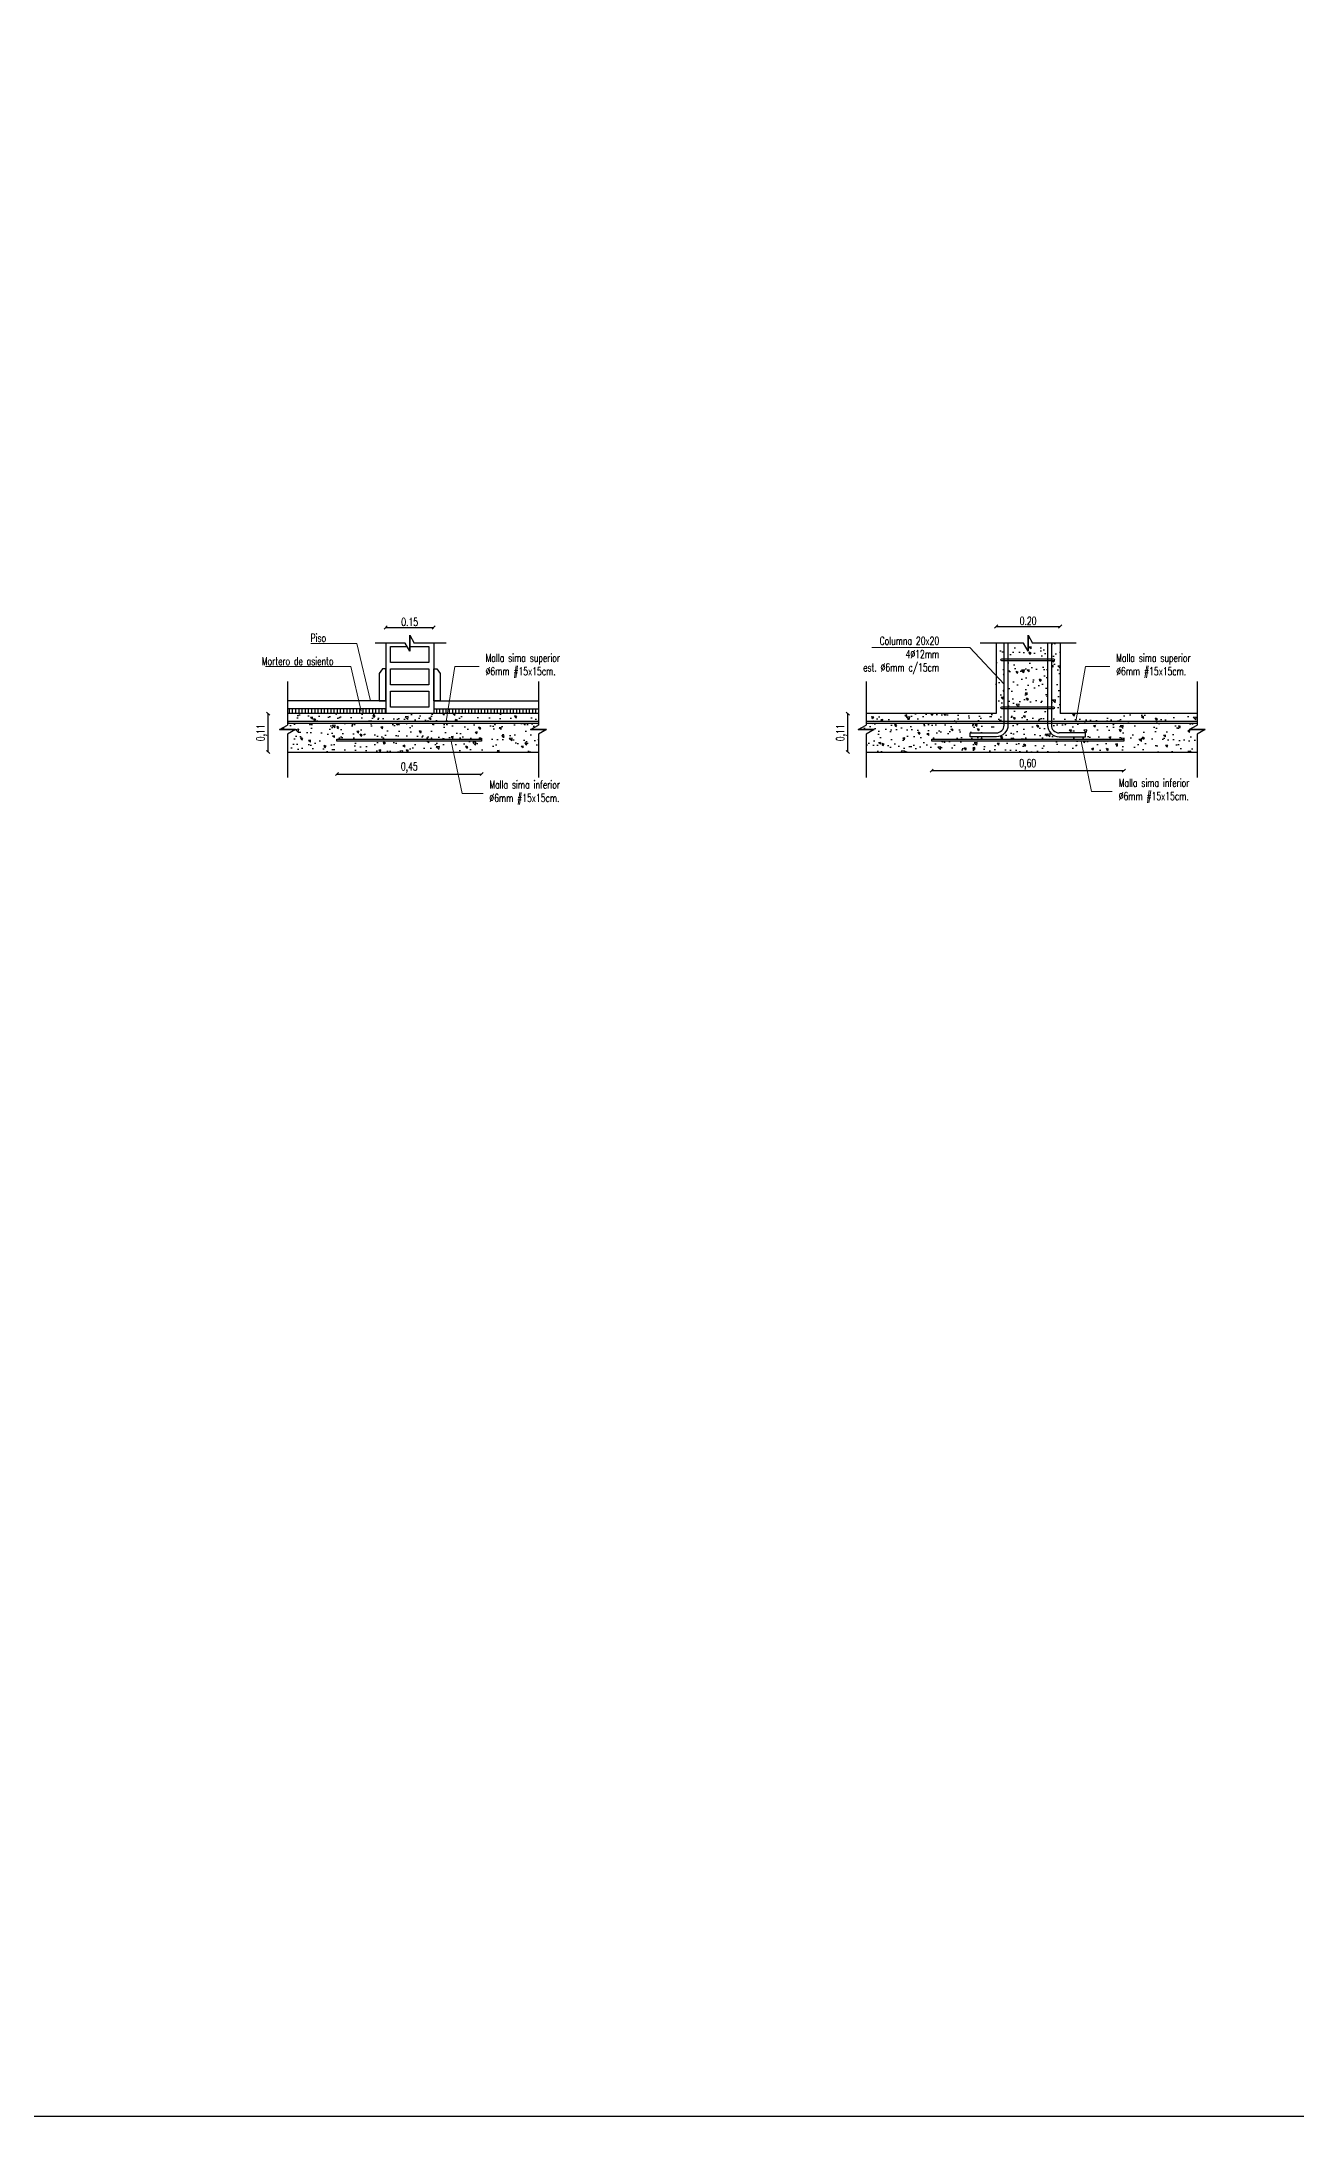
# Model space of a CAD drawing. Header units: millimetres. Extents: x 141 to 456, y -20 to 129.
# Drawn here: x 252.92 to 256.84, y 57.08 to 63.56 of the extents above; entities that cross this region are included whole.
import ezdxf
from ezdxf import colors
from ezdxf.entities.mleader import LeaderData, LeaderLine
from ezdxf.math import Vec2, Vec3

# ---------------------------------------------------------------- set-up
doc = ezdxf.new("R2010")
doc.units = ezdxf.units.MM
doc.header["$LTSCALE"] = 0.1
doc.header["$MEASUREMENT"] = 0
doc.header["$PDMODE"] = 3
doc.header["$PDSIZE"] = 0.1
doc.layers.get('DEFPOINTS').update_dxf_attribs({"color": 1})
doc.layers.add('00-COTAS', color=1, linetype='Continuous', lineweight=9)
doc.layers.add('referencias', color=1, linetype='Continuous', lineweight=5)
for name, color, linetype in [('00-muros-a', 2, 'Continuous'), ('armadura', 10, 'Continuous'), ('CORTE-3', 3, 'Continuous'), ('corte2', 2, 'Continuous'), ('corte5', 5, 'Continuous'), ('EJES', 6, 'Continuous'), ('LADRILLOS', 3, 'Continuous'), ('TRAMAS', 8, 'Continuous')]:
    doc.layers.add(name, color=color, linetype=linetype)
doc.styles.add('COTAS', font='ROMANS.shx', dxfattribs={"width": 0.7})
doc.dimstyles.new('COTA-20', dxfattribs={"dimscale": 1.75, "dimtxt": 0.015, "dimasz": 0.004, "dimexe": 0.08, "dimexo": 0.1, "dimgap": 0.005, "dimtad": 1, "dimzin": 0, "dimdsep": 46, "dimtxsty": 'COTAS', "dimblk": 'DOT', "dimcen": 0.1, "dimse1": 1, "dimse2": 1, "dimclrd": 256, "dimclre": 256, "dimclrt": 256, "dimadec": 0, "dimazin": 0, "dimtfac": 1, "dimtix": 1, "dimtmove": 2, "dimatfit": 3, "dimldrblk": 'DOT', "dimfxl": 0, "dimtolj": 1, "dimtzin": 0, "dimarcsym": 0})
pattern_1 = [(140, (23.751095, -76.51783), (0.006275213, 0.071726018), [0.0075, -0.0825]), (85, (23.751095, -76.51783), (-0.075219213, -0.013875133), [0.006, -0.066]), (190.451444, (23.75162, -76.51185), (-0.068943999, 0.057850885), [0.00637402, -0.070114211]), (136.1842, (23.731095, -76.51783), (0.016551928, 0.106724133), [0.01125, -0.12375]), (186.635635, (23.73247, -76.50893), (-0.09741186, 0.093466195), [0.009561034, -0.105171376]), (81.184164, (23.7311, -76.51783), (-0.09741186, 0.093466195), [0.009, -0.099]), (111, (23.736095, -76.50783), (0.040261889, 0.059690705), [0.0075, -0.0825]), (56, (23.736095, -76.50783), (-0.072515005, 0.024331533), [0.006, -0.066]), (161.451445, (23.73945, -76.50285), (-0.032253115, 0.084022238), [0.006374019, -0.070114211]), (127.5, (23.751095, -76.517828), (-0.0332893854, 0.0012159855), [0, -0.0652, 0, -0.067, 0, -0.06625]), (97.5, (23.751095, -76.517828), (-0.039441171, 0.0263069537), [0, -0.0382, 0, -0.0637, 0, -0.02525]), (57.5, (23.751095, -76.540128), (0.0022554872, 0.0533822436), [0, -0.025, 0, -0.078, 0, -0.1035]), (47.5, (23.751095, -76.55013), (-0.010010498, 0.058318617), [0, -0.0325, 0, -0.0518, 0, -0.0735])]
pattern_2 = [(140, (23.079936, -76.51783), (0.006275213, 0.071726018), [0.0075, -0.0825]), (85, (23.079936, -76.51783), (-0.075219213, -0.013875133), [0.006, -0.066]), (190.451444, (23.08046, -76.51185), (-0.068943999, 0.057850885), [0.00637402, -0.070114211]), (136.1842, (23.05994, -76.51783), (0.016551928, 0.106724133), [0.01125, -0.12375]), (186.635635, (23.06132, -76.50893), (-0.09741186, 0.093466195), [0.009561034, -0.105171376]), (81.184164, (23.05994, -76.51783), (-0.09741186, 0.093466195), [0.009, -0.099]), (111, (23.064936, -76.50783), (0.040261889, 0.059690705), [0.0075, -0.0825]), (56, (23.064936, -76.50783), (-0.072515005, 0.024331533), [0.006, -0.066]), (161.451445, (23.06829, -76.50285), (-0.032253115, 0.084022238), [0.006374019, -0.070114211]), (127.5, (23.079936, -76.517828), (-0.0332893854, 0.0012159855), [0, -0.0652, 0, -0.067, 0, -0.06625]), (97.5, (23.079936, -76.517828), (-0.039441171, 0.0263069537), [0, -0.0382, 0, -0.0637, 0, -0.02525]), (57.5, (23.079936, -76.540128), (0.0022554872, 0.0533822436), [0, -0.025, 0, -0.078, 0, -0.1035]), (47.5, (23.079936, -76.55013), (-0.010010498, 0.058318617), [0, -0.0325, 0, -0.0518, 0, -0.0735])]

# ---------------------------------------------------------------- blocks, each defined once
blk = doc.blocks.new('_Oblique')
at = {"color": 0, "linetype": 'ByBlock', "lineweight": -2}
blk.add_line((-0.5, -0.5), (0.5, 0.5), dxfattribs=at)
blk = doc.blocks.new('*D20')
at = {"layer": '00-COTAS', "lineweight": -2, "transparency": 16777216}
blk.add_line((253.8384, 61.2712), (254.2902, 61.2712), dxfattribs=at)
at = {"layer": 'DEFPOINTS', "color": 0, "transparency": 16777216}
for p in [(253.8384, 61.39), (254.2902, 61.39), (254.2902, 61.2712)]:
    blk.add_point(p, dxfattribs=at)
at = {"layer": '00-COTAS', "lineweight": -2, "transparency": 16777216, "xscale": 0.01, "yscale": 0.01, "zscale": 0.01, "rotation": 180}
blk.add_blockref('_Oblique', (253.8384, 61.2712), dxfattribs=at)
at = {"layer": '00-COTAS', "lineweight": -2, "transparency": 16777216, "xscale": 0.01, "yscale": 0.01, "zscale": 0.01}
blk.add_blockref('_Oblique', (254.2902, 61.2712), dxfattribs=at)
at = {"layer": '00-COTAS', "transparency": 16777216, "insert": (254.0643, 61.2911), "char_height": 0.025, "attachment_point": 5, "style": 'COTAS'}
blk.add_mtext('\\A1;0,45', dxfattribs=at)
blk = doc.blocks.new('_Dot')
at = {"color": 0, "linetype": 'ByBlock', "lineweight": -2}
blk.add_line((-0.5, 0), (-1, 0), dxfattribs=at)
at = {"color": 0, "linetype": 'ByBlock', "const_width": 0.5}
blk.add_lwpolyline([(-0.25, 0, 1), (0.25, 0, 1)], format="xyb", close=True, dxfattribs=at)
blk = doc.blocks.new('*D21')
at = {"layer": '00-COTAS', "lineweight": -2, "transparency": 16777216}
blk.add_line((255.6958, 61.2818), (256.2958, 61.2818), dxfattribs=at)
at = {"layer": 'DEFPOINTS', "color": 0, "transparency": 16777216}
for p in [(255.6958, 61.39), (256.2958, 61.39), (256.2958, 61.2818)]:
    blk.add_point(p, dxfattribs=at)
at = {"layer": '00-COTAS', "lineweight": -2, "transparency": 16777216, "xscale": 0.01, "yscale": 0.01, "zscale": 0.01, "rotation": 180}
blk.add_blockref('_Oblique', (255.6958, 61.2818), dxfattribs=at)
at = {"layer": '00-COTAS', "lineweight": -2, "transparency": 16777216, "xscale": 0.01, "yscale": 0.01, "zscale": 0.01}
blk.add_blockref('_Oblique', (256.2958, 61.2818), dxfattribs=at)
at = {"layer": '00-COTAS', "transparency": 16777216, "insert": (255.9958, 61.3017), "char_height": 0.025, "attachment_point": 5, "style": 'COTAS'}
blk.add_mtext('\\A1;0,60', dxfattribs=at)
blk = doc.blocks.new('*D22')
at = {"layer": '00-COTAS', "lineweight": -2, "transparency": 16777216}
blk.add_line((253.6234, 61.34), (253.6234, 61.46), dxfattribs=at)
at = {"layer": 'DEFPOINTS', "color": 0, "transparency": 16777216}
for p in [(253.6234, 61.46), (253.6904, 61.46), (253.6904, 61.34)]:
    blk.add_point(p, dxfattribs=at)
at = {"layer": '00-COTAS', "lineweight": -2, "transparency": 16777216, "xscale": 0.01, "yscale": 0.01, "zscale": 0.01}
for p, rotation in [((253.6234, 61.46), 90), ((253.6234, 61.34), 270)]:
    blk.add_blockref('_Oblique', p, dxfattribs=dict(at, rotation=rotation))
at = {"layer": '00-COTAS', "transparency": 16777216, "insert": (253.6035, 61.4), "char_height": 0.025, "attachment_point": 5, "rotation": 90, "style": 'COTAS'}
blk.add_mtext('\\A1;0,11', dxfattribs=at)
blk = doc.blocks.new('*D23')
at = {"layer": '00-COTAS', "lineweight": -2, "transparency": 16777216}
blk.add_line((255.4341, 61.34), (255.4341, 61.46), dxfattribs=at)
at = {"layer": 'DEFPOINTS', "color": 0, "transparency": 16777216}
for p in [(255.4341, 61.46), (255.5011, 61.46), (255.5011, 61.34)]:
    blk.add_point(p, dxfattribs=at)
at = {"layer": '00-COTAS', "lineweight": -2, "transparency": 16777216, "xscale": 0.01, "yscale": 0.01, "zscale": 0.01}
for p, rotation in [((255.4341, 61.46), 90), ((255.4341, 61.34), 270)]:
    blk.add_blockref('_Oblique', p, dxfattribs=dict(at, rotation=rotation))
at = {"layer": '00-COTAS', "transparency": 16777216, "insert": (255.4142, 61.4), "char_height": 0.025, "attachment_point": 5, "rotation": 90, "style": 'COTAS'}
blk.add_mtext('\\A1;0,11', dxfattribs=at)
blk = doc.blocks.new('*D25')
at = {"layer": '00-COTAS', "lineweight": -2, "transparency": 16777216}
blk.add_line((253.9905, 61.729), (254.1405, 61.729), dxfattribs=at)
at = {"layer": 'DEFPOINTS', "color": 0, "transparency": 16777216}
for p in [(254.1405, 61.729), (253.9905, 61.6797), (254.1405, 61.6797)]:
    blk.add_point(p, dxfattribs=at)
at = {"layer": '00-COTAS', "lineweight": -2, "transparency": 16777216, "xscale": 0.01, "yscale": 0.01, "zscale": 0.01, "rotation": 180}
blk.add_blockref('_Oblique', (253.9905, 61.729), dxfattribs=at)
at = {"layer": '00-COTAS', "lineweight": -2, "transparency": 16777216, "xscale": 0.01, "yscale": 0.01, "zscale": 0.01}
blk.add_blockref('_Oblique', (254.1405, 61.729), dxfattribs=at)
at = {"layer": '00-COTAS', "transparency": 16777216, "insert": (254.0655, 61.7465), "char_height": 0.025, "attachment_point": 5, "style": 'COTAS'}
blk.add_mtext('\\A1;0.15', dxfattribs=at)
blk = doc.blocks.new('*D26')
at = {"layer": '00-COTAS', "lineweight": -2, "transparency": 16777216}
blk.add_line((255.8969, 61.7324), (256.0969, 61.7324), dxfattribs=at)
at = {"layer": 'DEFPOINTS', "color": 0, "transparency": 16777216}
for p in [(256.0969, 61.7324), (255.8969, 61.6797), (256.0969, 61.6797)]:
    blk.add_point(p, dxfattribs=at)
at = {"layer": '00-COTAS', "lineweight": -2, "transparency": 16777216, "xscale": 0.01, "yscale": 0.01, "zscale": 0.01, "rotation": 180}
blk.add_blockref('_Oblique', (255.8969, 61.7324), dxfattribs=at)
at = {"layer": '00-COTAS', "lineweight": -2, "transparency": 16777216, "xscale": 0.01, "yscale": 0.01, "zscale": 0.01}
blk.add_blockref('_Oblique', (256.0969, 61.7324), dxfattribs=at)
at = {"layer": '00-COTAS', "transparency": 16777216, "insert": (255.9969, 61.7499), "char_height": 0.025, "attachment_point": 5, "style": 'COTAS'}
blk.add_mtext('\\A1;0.20', dxfattribs=at)
blk = doc.blocks.new('_None')

msp = doc.modelspace()

# ---------------------------------------------------------------- hatches: boundary and pattern name
at = {"layer": 'armadura'}
for points in [[(253.7512, 61.4257, 1), (253.7572, 61.4257, 1)], [(253.8906, 61.4258, 1), (253.8966, 61.4258, 1)], [(254.0289, 61.4259, 1), (254.0349, 61.4259, 1)], [(254.1789, 61.4259, 1), (254.1849, 61.4259, 1)], [(254.3289, 61.4259, 1), (254.3349, 61.4259, 1)], [(255.6827, 61.4257, 1), (255.6887, 61.4257, 1)], [(255.8221, 61.4258, 1), (255.8281, 61.4258, 1)], [(255.9603, 61.4259, 1), (255.9663, 61.4259, 1)], [(256.1103, 61.4259, 1), (256.1163, 61.4259, 1)], [(256.2603, 61.4259, 1), (256.2663, 61.4259, 1)], [(253.8429, 61.3832, 1), (253.8489, 61.3832, 1)], [(253.9805, 61.3832, 1), (253.9865, 61.3832, 1)], [(254.1307, 61.3832, 1), (254.1367, 61.3832, 1)], [(254.2807, 61.3832, 1), (254.2867, 61.3832, 1)], [(255.6989, 61.3832, 1), (255.7049, 61.3832, 1)], [(255.8489, 61.3832, 1), (255.8549, 61.3832, 1)], [(255.9865, 61.3832, 1), (255.9925, 61.3832, 1)], [(256.1367, 61.3832, 1), (256.1427, 61.3832, 1)], [(256.2867, 61.3832, 1), (256.2927, 61.3832, 1)]]:
    msp.add_hatch(color=256, dxfattribs=at).paths.add_polyline_path(points)
at = {"layer": 'corte2'}
h = msp.add_hatch(dxfattribs=at)
h.set_pattern_fill('_USER', color=256, scale=0.01, angle=90, style=0, pattern_type=0)
h.set_pattern_definition([(90, (23.079936, -76.517828), (-0.01, 6e-19), [])])
h.paths.add_polyline_path([(253.9416, 61.475), (253.6843, 61.475), (253.6843, 61.46), (253.9461, 61.46)])
h.paths.add_polyline_path([(253.9905, 61.475), (253.9416, 61.475), (253.9461, 61.46), (253.9905, 61.46)])
h.paths.add_polyline_path([(254.468, 61.475), (254.1405, 61.475), (254.1405, 61.46), (254.468, 61.46)])
at = {"layer": 'TRAMAS'}
h = msp.add_hatch(dxfattribs=at)
h.set_pattern_fill('AR-CONC', color=256, scale=0.01, angle=90, style=0)
h.set_pattern_definition(pattern_1)
h.paths.add_polyline_path([(256.0576, 61.6797), (256.011, 61.6797), (255.9969, 61.7047), (255.9969, 61.6547), (255.9828, 61.6797), (255.9339, 61.6797), (255.9339, 61.6308), (256.0576, 61.6308)])
h.paths.add_polyline_path([(256.0576, 61.6248), (255.9339, 61.6248), (255.9339, 61.4808), (256.0576, 61.4808)])
h.paths.add_polyline_path([(256.0576, 61.4748), (255.9339, 61.4748), (255.9339, 61.46), (256.0576, 61.46)])
h.paths.add_polyline_path([(256.0969, 61.6797), (256.0696, 61.6797), (256.0696, 61.6308), (256.0761, 61.6308, -1), (256.0761, 61.6248), (256.0696, 61.6248), (256.0696, 61.4808), (256.0761, 61.4808, -1), (256.0761, 61.4748), (256.0696, 61.4748), (256.0696, 61.46), (256.0969, 61.46)])
h.paths.add_polyline_path([(255.9219, 61.6248), (255.9153, 61.6248, -1), (255.9153, 61.6308), (255.9219, 61.6308), (255.9219, 61.6797), (255.8969, 61.6797), (255.8969, 61.46), (255.9219, 61.46), (255.9219, 61.4748), (255.9153, 61.4748, -1), (255.9153, 61.4808), (255.9219, 61.4808)])
h = msp.add_hatch(dxfattribs=at)
h.set_pattern_fill('AR-CONC', color=256, scale=0.01, angle=90, style=0)
h.set_pattern_definition(pattern_2)
h.paths.add_polyline_path([(254.468, 61.46), (253.6843, 61.46), (253.6843, 61.435), (254.468, 61.435)])
h = msp.add_hatch(dxfattribs=at)
h.set_pattern_fill('AR-CONC', color=256, scale=0.01, angle=90, style=0)
h.set_pattern_definition(pattern_1)
h.paths.add_polyline_path([(255.9219, 61.46), (255.4908, 61.46), (255.4908, 61.435), (255.9219, 61.435)])
h = msp.add_hatch(dxfattribs=at)
h.set_pattern_fill('AR-CONC', color=256, scale=0.01, angle=90, style=0)
h.set_pattern_definition(pattern_1)
h.paths.add_polyline_path([(256.0576, 61.46), (255.9339, 61.46), (255.9339, 61.435), (256.0576, 61.435)])
h = msp.add_hatch(dxfattribs=at)
h.set_pattern_fill('AR-CONC', color=256, scale=0.01, angle=90, style=0)
h.set_pattern_definition(pattern_1)
h.paths.add_polyline_path([(256.5245, 61.46), (256.0696, 61.46), (256.0696, 61.435), (256.5245, 61.435)])
h = msp.add_hatch(dxfattribs=at)
h.set_pattern_fill('AR-CONC', color=256, scale=0.01, angle=90, style=0)
h.set_pattern_definition(pattern_2)
h.paths.add_polyline_path([(254.468, 61.3959), (254.493, 61.41), (254.443, 61.41), (254.468, 61.424), (254.468, 61.429), (253.6843, 61.429), (253.6843, 61.424), (253.6593, 61.41), (253.7093, 61.41), (253.6843, 61.3959), (253.6843, 61.34), (254.468, 61.34)])
h.paths.add_polyline_path([(253.8384, 61.38), (254.2902, 61.38), (254.2902, 61.374), (253.8384, 61.374)], flags=16)
h = msp.add_hatch(dxfattribs=at)
h.set_pattern_fill('AR-CONC', color=256, scale=0.01, angle=90, style=0)
h.set_pattern_definition(pattern_1)
h.paths.add_polyline_path([(256.0576, 61.4239), (256.0576, 61.429), (255.9339, 61.429), (255.9339, 61.4239, -0.414214), (255.8979, 61.3879), (255.8155, 61.3879), (255.8155, 61.3999), (255.8979, 61.3999, 0.414214), (255.9219, 61.4239), (255.9219, 61.429), (255.4908, 61.429), (255.4908, 61.424), (255.4658, 61.41), (255.5158, 61.41), (255.4908, 61.3959), (255.4908, 61.34), (256.5245, 61.34), (256.5245, 61.3959), (256.5495, 61.41), (256.4995, 61.41), (256.5245, 61.424), (256.5245, 61.429), (256.0696, 61.429), (256.0696, 61.4239, 0.414214), (256.0936, 61.3999), (256.176, 61.3999), (256.176, 61.3879), (256.0936, 61.3879, -0.414214)])
h.paths.add_polyline_path([(256.2958, 61.38), (256.2958, 61.374), (255.6958, 61.374), (255.6958, 61.38)], flags=16)

# ---------------------------------------------------------------- linework, layer by layer
for p, q in [((254.0514, 61.6797), (253.9573, 61.6797)), ((254.0655, 61.6547), (254.0514, 61.6797)), ((254.0655, 61.7047), (254.0655, 61.6547)), ((254.0655, 61.6547), (254.0655, 61.7047)), ((254.0655, 61.7047), (254.0795, 61.6797)), ((254.1793, 61.6797), (254.0795, 61.6797)), ((255.9828, 61.6797), (255.8469, 61.6797)), ((255.9969, 61.6547), (255.9828, 61.6797)), ((255.9969, 61.7047), (255.9969, 61.6547)), ((255.9969, 61.6547), (255.9969, 61.7047)), ((255.9969, 61.7047), (256.011, 61.6797)), ((256.1469, 61.6797), (256.011, 61.6797)), ((253.6843, 61.56), (253.6843, 61.424)), ((254.468, 61.56), (254.468, 61.424)), ((255.4908, 61.56), (255.4908, 61.424)), ((256.5245, 61.56), (256.5245, 61.424)), ((253.6593, 61.41), (253.6843, 61.424)), ((253.6593, 61.41), (253.7093, 61.41)), ((253.7093, 61.41), (253.6593, 61.41)), ((253.7093, 61.41), (253.6843, 61.3959)), ((253.6843, 61.3959), (253.6843, 61.26)), ((254.443, 61.41), (254.468, 61.424)), ((254.443, 61.41), (254.493, 61.41)), ((254.493, 61.41), (254.443, 61.41)), ((254.493, 61.41), (254.468, 61.3959)), ((254.468, 61.3959), (254.468, 61.26)), ((255.4658, 61.41), (255.4908, 61.424)), ((255.4658, 61.41), (255.5158, 61.41)), ((255.5158, 61.41), (255.4658, 61.41)), ((255.5158, 61.41), (255.4908, 61.3959)), ((255.4908, 61.3959), (255.4908, 61.26)), ((256.4995, 61.41), (256.5245, 61.424)), ((256.4995, 61.41), (256.5495, 61.41)), ((256.5495, 61.41), (256.4995, 61.41)), ((256.5495, 61.41), (256.5245, 61.3959)), ((256.5245, 61.3959), (256.5245, 61.26))]:
    msp.add_line(p, q)
at = {"layer": '00-muros-a'}
for p, q in [((253.9905, 61.6797), (253.9905, 61.46)), ((254.1405, 61.6797), (254.1405, 61.46)), ((255.8969, 61.6797), (255.8969, 61.46)), ((256.0969, 61.6797), (256.0969, 61.46)), ((254.468, 61.46), (253.6843, 61.46)), ((255.8969, 61.46), (255.4908, 61.46)), ((256.5245, 61.46), (256.0969, 61.46)), ((253.6843, 61.34), (254.468, 61.34)), ((255.4908, 61.34), (256.5245, 61.34))]:
    msp.add_line(p, q, dxfattribs=at)
at = {"layer": 'armadura'}
for p, q in [((254.468, 61.435), (253.6843, 61.435)), ((254.468, 61.429), (253.6843, 61.429)), ((256.5245, 61.435), (255.4908, 61.435)), ((256.5245, 61.429), (255.4908, 61.429))]:
    msp.add_line(p, q, dxfattribs=at)
for points in [[(255.9339, 61.6797), (255.9339, 61.4239, -0.414214), (255.8979, 61.3879), (255.8155, 61.3879), (255.8155, 61.3999), (255.8979, 61.3999, 0.414214), (255.9219, 61.4239), (255.9219, 61.6797)], [(256.0576, 61.6797), (256.0576, 61.4239, 0.414214), (256.0936, 61.3879), (256.176, 61.3879), (256.176, 61.3999), (256.0936, 61.3999)], [(256.0696, 61.6797), (256.0696, 61.4239, 0.414214), (256.0936, 61.3999)]]:
    msp.add_lwpolyline(points, format="xyb", dxfattribs=at)
for points in [[(255.9153, 61.6308), (256.0761, 61.6308, -1), (256.0761, 61.6248), (255.9153, 61.6248, -1)], [(255.9153, 61.4808), (256.0761, 61.4808, -1), (256.0761, 61.4748), (255.9153, 61.4748, -1)]]:
    msp.add_lwpolyline(points, format="xyb", close=True, dxfattribs=at)
for points in [[(254.2902, 61.374), (253.8384, 61.374), (253.8384, 61.38), (254.2902, 61.38)], [(256.2958, 61.374), (255.6958, 61.374), (255.6958, 61.38), (256.2958, 61.38)]]:
    msp.add_lwpolyline(points, close=True, dxfattribs=at)
at = {"layer": 'CORTE-3'}
for p, q in [((253.9905, 61.475), (253.6843, 61.475)), ((254.1405, 61.475), (254.468, 61.475))]:
    msp.add_line(p, q, dxfattribs=at)
at = {"layer": 'corte5'}
for p, q in [((253.9905, 61.5), (253.6843, 61.5)), ((254.1405, 61.5), (254.468, 61.5))]:
    msp.add_line(p, q, dxfattribs=at)
for points in [[(253.9705, 61.5), (253.9905, 61.5), (253.9905, 61.6), (253.9807, 61.6), (253.9705, 61.585)], [(254.1605, 61.5), (254.1405, 61.5), (254.1405, 61.6), (254.1503, 61.6), (254.1605, 61.585)]]:
    msp.add_lwpolyline(points, close=True, dxfattribs=at)
at = {"layer": 'EJES'}
msp.add_lwpolyline([(236.3062, 87.5337), (270.4396, 87.5337), (270.4396, 57.0774), (236.3062, 57.0774)], close=True, dxfattribs=at)
at = {"layer": 'LADRILLOS'}
msp.add_lwpolyline([(254.0655, 61.67), (254.1255, 61.67), (254.1255, 61.62), (254.0055, 61.62), (254.0055, 61.67), (254.0569, 61.67)], dxfattribs=at)
for points in [[(254.0055, 61.6), (254.1255, 61.6), (254.1255, 61.55), (254.0055, 61.55)], [(254.0055, 61.53), (254.1255, 61.53), (254.1255, 61.48), (254.0055, 61.48)]]:
    msp.add_lwpolyline(points, close=True, dxfattribs=at)

# ---------------------------------------------------------------- dimensions: what is measured, and where the dimension line sits
at = {"layer": '00-COTAS'}
for base, p1, p2, picture, middle in [((254.1405, 61.729), (253.9905, 61.6797), (254.1405, 61.6797), '*D25', (254.0655, 61.7465)), ((256.0969, 61.7324), (255.8969, 61.6797), (256.0969, 61.6797), '*D26', (255.9969, 61.7499))]:
    dim = msp.add_linear_dim(base=base, p1=p1, p2=p2, dimstyle='COTA-20', override={"dimscale": 1, "dimtxt": 0.025, "dimasz": 0.01, "dimblk1": 'Oblique', "dimblk2": 'Oblique', "dimsah": 1}, dxfattribs=at)
    dim.commit()
    dim.dimension.update_dxf_attribs({"geometry": picture, "text_midpoint": middle})
for base, p1, p2, picture, middle in [((253.6234, 61.46), (253.6904, 61.34), (253.6904, 61.46), '*D22', (253.6035, 61.4)), ((255.4341, 61.46), (255.5011, 61.34), (255.5011, 61.46), '*D23', (255.4142, 61.4))]:
    dim = msp.add_linear_dim(base=base, p1=p1, p2=p2, angle=90, text='0,11', dimstyle='COTA-20', override={"dimscale": 1, "dimtxt": 0.025, "dimasz": 0.01, "dimblk1": 'Oblique', "dimblk2": 'Oblique', "dimsah": 1}, dxfattribs=at)
    dim.commit()
    dim.dimension.update_dxf_attribs({"geometry": picture, "text_midpoint": middle})
for base, p1, p2, text, picture, middle in [((254.2902, 61.2712), (253.8384, 61.39), (254.2902, 61.39), '0,45', '*D20', (254.0643, 61.2911)), ((256.2958, 61.2818), (255.6958, 61.39), (256.2958, 61.39), '0,60', '*D21', (255.9958, 61.3017))]:
    dim = msp.add_linear_dim(base=base, p1=p1, p2=p2, text=text, dimstyle='COTA-20', override={"dimscale": 1, "dimtxt": 0.025, "dimasz": 0.01, "dimblk1": 'Oblique', "dimblk2": 'Oblique', "dimsah": 1}, dxfattribs=at)
    dim.commit()
    dim.dimension.update_dxf_attribs({"geometry": picture, "text_midpoint": middle})

# ---------------------------------------------------------------- leaders
at = {"layer": 'referencias'}
ml = msp.add_multileader_mtext('Standard', dxfattribs=at)
ml.set_content('{\\C256;Piso}', color=2, style='COTAS')
ml.set_leader_properties(color=256, linetype='ByLayer', lineweight=-1)
ml.set_arrow_properties(name='NONE')
ml.build(insert=Vec2(0, 0))
ml.multileader.update_dxf_attribs({"text_left_attachment_type": 2, "text_right_attachment_type": 6, "dogleg_length": 0.01, "arrow_head_size": 0.01})
ctx = ml.context
ctx.base_point, ctx.char_height, ctx.arrow_head_size, ctx.landing_gap_size, ctx.plane_origin = Vec3(253.7363, 61.6964), 0.025, 0.01, 0.02, Vec3(253.4861, 61.4891)
ctx.left_attachment, ctx.right_attachment, ctx.text_align_type = 2, 6, 2
notes = []
notes.append((ctx, [(0, (1, 1, 0), (253.9003, 61.6789), (-1, 0), 0.0757, [(0, [(253.9431, 61.5)], 0, [])])]))
ctx.mtext.insert, ctx.mtext.alignment, ctx.mtext.flow_direction = Vec3(253.8046, 61.7089), 3, 5
ml = msp.add_multileader_mtext('Standard', dxfattribs=at)
ml.set_content('{\\C256;Malla sima superior\\P%%C6mm #15x15cm.}', color=2, style='COTAS')
ml.set_leader_properties(color=256, linetype='ByLayer', lineweight=-1)
ml.set_arrow_properties(name='NONE')
ml.build(insert=Vec2(0, 0))
ml.multileader.update_dxf_attribs({"text_left_attachment_type": 2, "text_right_attachment_type": 6, "dogleg_length": 0.01, "arrow_head_size": 0.01})
ctx = ml.context
ctx.base_point, ctx.char_height, ctx.arrow_head_size, ctx.landing_gap_size, ctx.plane_origin = Vec3(254.2825, 61.6067), 0.025, 0.01, 0.02, Vec3(254.6401, 61.3654)
ctx.left_attachment, ctx.right_attachment = 2, 6
notes.append((ctx, [(0, (1, 1, 0), (254.2068, 61.6067), (1, 0), 0.0757, [(0, [(254.1791, 61.435)], 0, [])])]))
ctx.mtext.insert, ctx.mtext.flow_direction = Vec3(254.3025, 61.6466), 5
ml = msp.add_multileader_mtext('Standard', dxfattribs=at)
ml.set_content('{\\C256;Columna 20x20\\P4%%C12mm\\Pest. %%C6mm c/15cm}', color=2, style='COTAS')
ml.set_leader_properties(color=256, linetype='ByLayer', lineweight=-1)
ml.set_arrow_properties(name='NONE')
ml.build(insert=Vec2(0, 0))
ml.multileader.update_dxf_attribs({"text_left_attachment_type": 2, "text_right_attachment_type": 6, "dogleg_length": 0.01, "arrow_head_size": 0.01})
ctx = ml.context
ctx.base_point, ctx.char_height, ctx.arrow_head_size, ctx.landing_gap_size, ctx.plane_origin = Vec3(255.4335, 61.6394), 0.025, 0.01, 0.02, Vec3(255.3844, 61.3654)
ctx.left_attachment, ctx.right_attachment, ctx.text_align_type = 2, 6, 2
notes.append((ctx, [(0, (1, 1, 0), (255.8151, 61.6668), (-1, 0), 0.0757, [(0, [(255.9219, 61.5518)], 0, [])])]))
ctx.mtext.insert, ctx.mtext.alignment, ctx.mtext.flow_direction = Vec3(255.7193, 61.7001), 3, 5
ml = msp.add_multileader_mtext('Standard', dxfattribs=at)
ml.set_content('{\\C256;Malla sima superior\\P%%C6mm #15x15cm.}', color=2, style='COTAS')
ml.set_leader_properties(color=256, linetype='ByLayer', lineweight=-1)
ml.set_arrow_properties(name='NONE')
ml.build(insert=Vec2(0, 0))
ml.multileader.update_dxf_attribs({"text_left_attachment_type": 2, "text_right_attachment_type": 6, "dogleg_length": 0.01, "arrow_head_size": 0.01})
ctx = ml.context
ctx.base_point, ctx.char_height, ctx.arrow_head_size, ctx.landing_gap_size, ctx.plane_origin = Vec3(256.252, 61.6067), 0.025, 0.01, 0.02, Vec3(256.607, 61.3654)
ctx.left_attachment, ctx.right_attachment = 2, 6
notes.append((ctx, [(0, (1, 1, 0), (256.1763, 61.6067), (1, 0), 0.0757, [(0, [(256.146, 61.435)], 0, [])])]))
ctx.mtext.insert, ctx.mtext.flow_direction = Vec3(256.272, 61.6466), 5
ml = msp.add_multileader_mtext('Standard', dxfattribs=at)
ml.set_content('{\\C256;Mortero de asiento}', color=2, style='COTAS')
ml.set_leader_properties(color=256, linetype='ByLayer', lineweight=-1)
ml.set_arrow_properties(name='NONE')
ml.build(insert=Vec2(0, 0))
ml.multileader.update_dxf_attribs({"text_left_attachment_type": 2, "text_right_attachment_type": 6, "dogleg_length": 0.01, "arrow_head_size": 0.01})
ctx = ml.context
ctx.base_point, ctx.char_height, ctx.arrow_head_size, ctx.landing_gap_size, ctx.plane_origin = Vec3(253.5562, 61.6242), 0.025, 0.01, 0.02, Vec3(253.4861, 61.3654)
ctx.left_attachment, ctx.right_attachment, ctx.text_align_type = 2, 6, 2
notes.append((ctx, [(0, (1, 1, 0), (253.8813, 61.6067), (-1, 0), 0.0335, [(0, [(253.9144, 61.4675)], 0, [])])]))
ctx.mtext.insert, ctx.mtext.alignment, ctx.mtext.flow_direction = Vec3(253.8278, 61.6367), 3, 5
ml = msp.add_multileader_mtext('Standard', dxfattribs=at)
ml.set_content('{\\C256;Malla sima inferior\\P%%C6mm #15x15cm.}', color=2, style='COTAS')
ml.set_leader_properties(color=256, linetype='ByLayer', lineweight=-1)
ml.set_arrow_properties(name='NONE')
ml.build(insert=Vec2(0, 0))
ml.multileader.update_dxf_attribs({"text_left_attachment_type": 2, "text_right_attachment_type": 6, "dogleg_length": 0.01, "arrow_head_size": 0.01})
ctx = ml.context
ctx.base_point, ctx.char_height, ctx.arrow_head_size, ctx.landing_gap_size, ctx.plane_origin = Vec3(254.2944, 61.2108), 0.025, 0.01, 0.02, Vec3(254.6401, 61.39)
ctx.left_attachment, ctx.right_attachment = 2, 6
notes.append((ctx, [(0, (1, 1, 0), (254.2292, 61.2108), (1, 0), 0.0653, [(0, [(254.1953, 61.374)], 0, [])])]))
ctx.mtext.insert, ctx.mtext.flow_direction = Vec3(254.3144, 61.2507), 5
ml = msp.add_multileader_mtext('Standard', dxfattribs=at)
ml.set_content('{\\C256;Malla sima inferior\\P%%C6mm #15x15cm.}', color=2, style='COTAS')
ml.set_leader_properties(color=256, linetype='ByLayer', lineweight=-1)
ml.set_arrow_properties(name='NONE')
ml.build(insert=Vec2(0, 0))
ml.multileader.update_dxf_attribs({"text_left_attachment_type": 2, "text_right_attachment_type": 6, "dogleg_length": 0.01, "arrow_head_size": 0.01})
ctx = ml.context
ctx.base_point, ctx.char_height, ctx.arrow_head_size, ctx.landing_gap_size, ctx.plane_origin = Vec3(256.26, 61.2166), 0.025, 0.01, 0.02, Vec3(256.607, 61.39)
ctx.left_attachment, ctx.right_attachment = 2, 6
notes.append((ctx, [(0, (1, 1, 0), (256.1947, 61.2166), (1, 0), 0.0653, [(0, [(256.1622, 61.374)], 0, [])])]))
ctx.mtext.insert, ctx.mtext.flow_direction = Vec3(256.28, 61.2565), 5
for ctx, leaders in notes:
    for number, flags, end, landing, length, lines in leaders:
        leader = LeaderData()
        leader.index, (leader.has_last_leader_line, leader.has_dogleg_vector, leader.attachment_direction) = number, flags
        leader.last_leader_point, leader.dogleg_vector, leader.dogleg_length = Vec3(end), Vec3(landing), length
        for number, points, colour, breaks in lines:
            line = LeaderLine()
            line.index, line.vertices, line.color, line.breaks = number, Vec3.list(points), colors.encode_raw_color(colour), breaks
            leader.lines.append(line)
        ctx.leaders.append(leader)

doc.saveas('drawing.dxf')
